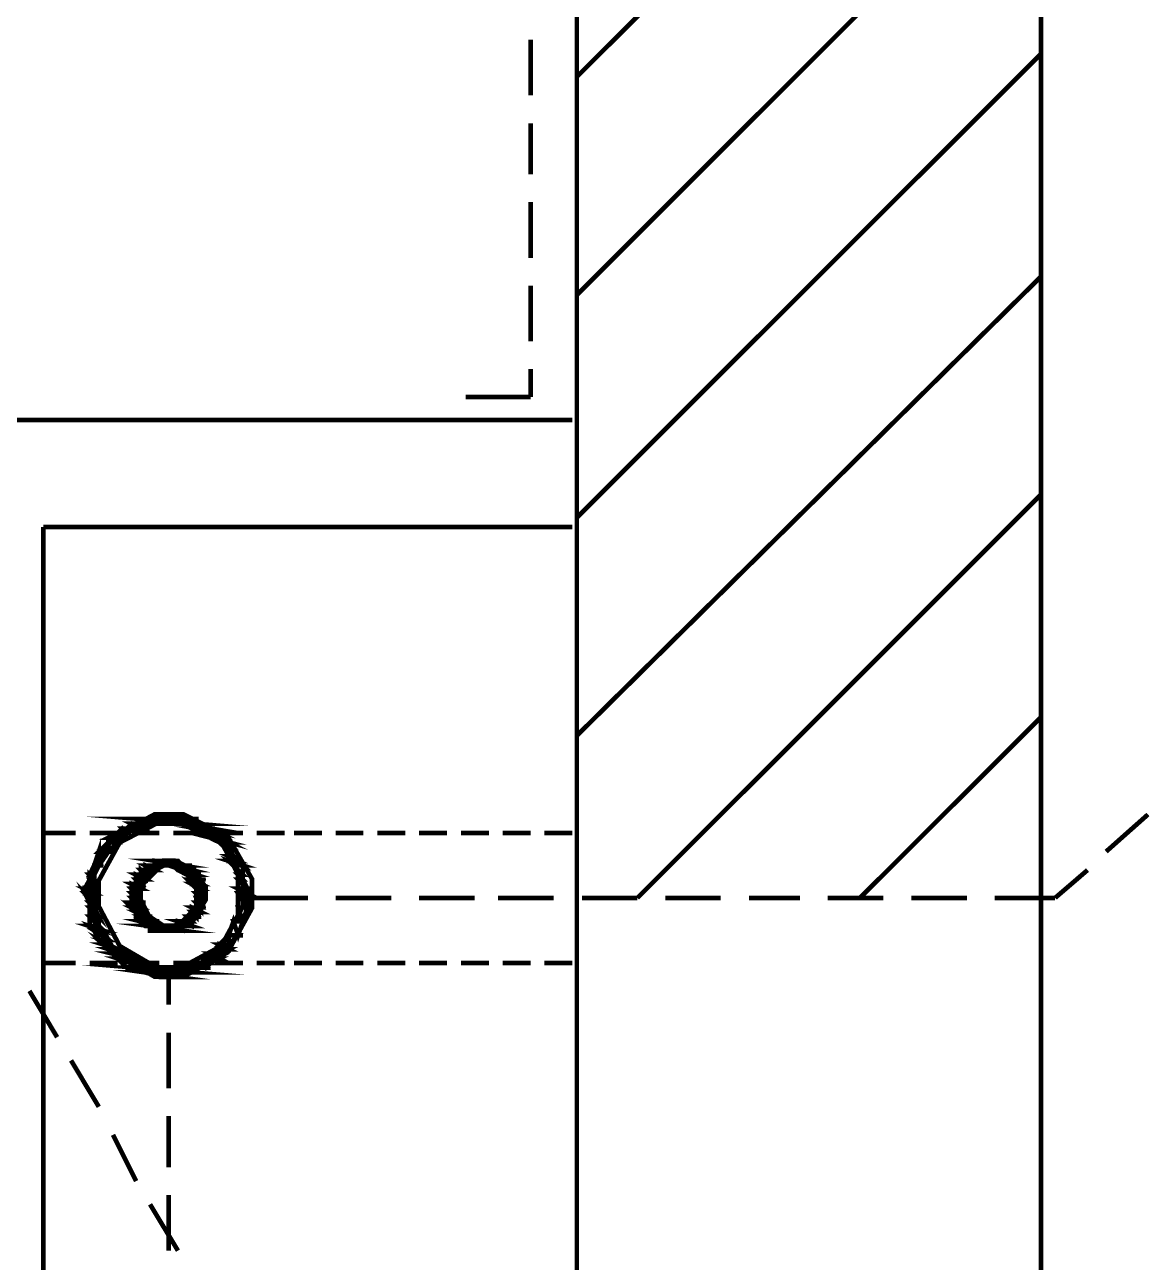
# Model space of a CAD drawing. Header units: metres. Extents: x -593 to 248, y 430 to 1024.
# Drawn here: x 40.13 to 50.42, y 683.43 to 694.74 of the extents above; entities that cross this region are included whole.
import ezdxf

# ---------------------------------------------------------------- set-up
doc = ezdxf.new("R2010")
doc.units = ezdxf.units.M
doc.header["$MEASUREMENT"] = 0
doc.layers.add('C00-00-00-BLACK', color=7, linetype='Continuous')

msp = doc.modelspace()

# ---------------------------------------------------------------- linework, layer by layer
at = {"layer": 'C00-00-00-BLACK', "const_width": 0.0423}
for points in [[(49.422, 636.446), (49.422, 704.055)], [(45.18, 640.642), (45.18, 699.816)], [(45.18, 694.263), (49.422, 698.502)], [(45.18, 692.27), (49.422, 696.509)], [(44.757, 694.093), (44.757, 694.602)], [(45.18, 690.236), (49.422, 694.474)], [(44.757, 693.374), (44.757, 693.84)], [(44.757, 692.609), (44.757, 693.119)], [(45.18, 688.244), (49.422, 692.439)], [(44.757, 691.847), (44.757, 692.354)], [(44.757, 691.338), (44.757, 691.593)], [(44.164, 691.338), (44.757, 691.338)], [(39.37, 691.128), (45.139, 691.128)], [(45.734, 686.762), (49.422, 690.447)], [(40.304, 690.151), (45.139, 690.151)], [(40.304, 672.05), (40.304, 690.151)], [(47.768, 686.762), (49.422, 688.413)], [(50.017, 687.185), (50.399, 687.524)], [(40.304, 687.355), (40.601, 687.355)], [(40.728, 687.355), (40.984, 687.355)], [(41.111, 687.355), (41.366, 687.355)], [(41.493, 687.355), (41.746, 687.355)], [(41.873, 687.355), (42.128, 687.355)], [(42.255, 687.355), (42.511, 687.355)], [(42.595, 687.355), (42.85, 687.355)], [(42.977, 687.355), (43.23, 687.355)], [(43.357, 687.355), (43.612, 687.355)], [(43.739, 687.355), (43.995, 687.355)], [(44.122, 687.355), (44.376, 687.355)], [(44.503, 687.355), (44.757, 687.355)], [(44.884, 687.355), (45.139, 687.355)], [(49.551, 686.762), (49.847, 687.016)], [(42.169, 686.762), (42.723, 686.762)], [(42.977, 686.762), (43.485, 686.762)], [(43.739, 686.762), (44.248, 686.762)], [(44.461, 686.762), (44.969, 686.762)], [(45.226, 686.762), (45.734, 686.762)], [(45.988, 686.762), (46.496, 686.762)], [(46.752, 686.762), (47.218, 686.762)], [(47.472, 686.762), (47.98, 686.762)], [(48.237, 686.762), (48.745, 686.762)], [(48.999, 686.762), (49.551, 686.762)], [(40.304, 686.167), (40.601, 686.167)], [(40.728, 686.167), (40.984, 686.167)], [(41.111, 686.167), (41.366, 686.167)], [(41.493, 686.167), (41.746, 686.167)], [(41.873, 686.167), (42.128, 686.167)], [(42.255, 686.167), (42.511, 686.167)], [(42.595, 686.167), (42.85, 686.167)], [(42.977, 686.167), (43.23, 686.167)], [(43.357, 686.167), (43.612, 686.167)], [(43.739, 686.167), (43.995, 686.167)], [(44.122, 686.167), (44.376, 686.167)], [(44.503, 686.167), (44.757, 686.167)], [(44.884, 686.167), (45.139, 686.167)], [(41.45, 685.785), (41.45, 686.039)], [(40.178, 685.912), (40.431, 685.489)], [(41.45, 685.023), (41.45, 685.531)], [(40.558, 685.277), (40.812, 684.853)], [(41.45, 684.301), (41.45, 684.769)], [(40.941, 684.597), (41.153, 684.174)], [(41.45, 683.539), (41.45, 684.047)], [(41.28, 683.962), (41.535, 683.539)]]:
    msp.add_lwpolyline(points, dxfattribs=at)
for points in [[(42.212, 686.803), (42.212, 686.934), (41.989, 687.324), (41.583, 687.526), (41.45, 687.526), (41.323, 687.526), (40.945, 687.324), (40.728, 686.934), (40.728, 686.803), (40.728, 686.67), (40.945, 686.264), (41.323, 686.041), (41.45, 686.041), (41.583, 686.041), (41.989, 686.264), (42.212, 686.67), (42.212, 686.803)], [(41.407, 687.524), (41.535, 687.482), (41.323, 687.482), (41.407, 687.524)], [(41.703, 687.482), (41.196, 687.482), (41.703, 687.439), (41.703, 687.482)], [(42.128, 686.803), (42.128, 686.921), (41.931, 687.268), (41.569, 687.441), (41.45, 687.441), (41.338, 687.441), (41.003, 687.268), (40.812, 686.921), (40.812, 686.803), (40.812, 686.684), (41.003, 686.322), (41.338, 686.127), (41.45, 686.127), (41.569, 686.127), (41.931, 686.322), (42.128, 686.684), (42.128, 686.803)], [(41.111, 687.439), (41.196, 687.396), (41.069, 687.396), (41.111, 687.439)], [(41.323, 687.439), (41.111, 687.439), (41.196, 687.396), (41.323, 687.439)], [(41.153, 687.439), (41.323, 687.439), (41.111, 687.439), (41.153, 687.439)], [(41.196, 687.482), (41.703, 687.439), (41.153, 687.439), (41.196, 687.482)], [(41.703, 687.439), (41.153, 687.439), (41.703, 687.439)], [(41.153, 687.439), (41.703, 687.439), (41.746, 687.439), (41.153, 687.439)], [(41.45, 687.439), (41.153, 687.439), (41.323, 687.439), (41.45, 687.439)], [(41.28, 687.482), (41.703, 687.482), (41.196, 687.482), (41.28, 687.482)], [(41.323, 687.482), (41.576, 687.482), (41.28, 687.482), (41.323, 687.482)], [(41.576, 687.482), (41.28, 687.482), (41.703, 687.482), (41.576, 687.482)], [(41.535, 687.482), (41.323, 687.482), (41.576, 687.482), (41.535, 687.482)], [(41.746, 687.439), (41.576, 687.439), (41.832, 687.396), (41.746, 687.439)], [(41.703, 687.439), (41.45, 687.439), (41.746, 687.439), (41.703, 687.439)], [(41.45, 687.439), (41.746, 687.439), (41.576, 687.439), (41.45, 687.439)], [(41.576, 687.439), (41.832, 687.396), (41.662, 687.396), (41.576, 687.439)], [(41.703, 687.396), (41.915, 687.355), (41.789, 687.355), (41.703, 687.396)], [(40.9, 687.269), (40.9, 687.185), (40.814, 687.185), (40.9, 687.269)], [(40.984, 687.355), (41.027, 687.312), (40.9, 687.312), (40.984, 687.355)], [(41.027, 687.312), (40.94, 687.312), (40.981, 687.269), (41.027, 687.312)], [(40.94, 687.312), (40.981, 687.269), (40.94, 687.269), (40.94, 687.312)], [(41.027, 687.396), (41.069, 687.355), (40.984, 687.355), (41.027, 687.396)], [(41.069, 687.355), (40.984, 687.355), (41.027, 687.312), (41.069, 687.355)], [(41.153, 687.396), (41.027, 687.396), (41.069, 687.355), (41.153, 687.396)], [(41.069, 687.396), (41.153, 687.396), (41.024, 687.396), (41.069, 687.396)], [(41.196, 687.396), (41.069, 687.396), (41.153, 687.396), (41.196, 687.396)], [(41.832, 687.396), (41.703, 687.396), (41.915, 687.355), (41.832, 687.396)], [(41.832, 687.396), (41.662, 687.396), (41.703, 687.396), (41.832, 687.396)], [(41.662, 687.396), (41.832, 687.396), (41.873, 687.396), (41.662, 687.396)], [(41.832, 687.312), (41.999, 687.269), (41.915, 687.269), (41.832, 687.312)], [(41.915, 687.355), (41.789, 687.355), (41.915, 687.312), (41.915, 687.355)], [(41.915, 687.312), (41.832, 687.312), (41.999, 687.269), (41.915, 687.312)], [(41.789, 687.355), (41.915, 687.312), (41.832, 687.312), (41.789, 687.355)], [(41.915, 687.269), (41.999, 687.228), (41.958, 687.228), (41.915, 687.269)], [(41.958, 687.228), (42.042, 687.142), (41.999, 687.142), (41.958, 687.228)], [(40.812, 687.185), (40.812, 687.058), (40.77, 687.058), (40.812, 687.185)], [(40.9, 687.185), (40.812, 687.185), (40.812, 687.058), (40.9, 687.185)], [(40.9, 687.185), (40.814, 687.185), (40.9, 687.185)], [(40.814, 687.185), (40.9, 687.185), (40.941, 687.185), (40.814, 687.185)], [(40.984, 687.269), (40.9, 687.269), (40.9, 687.185), (40.984, 687.269)], [(41.999, 687.269), (41.915, 687.269), (41.999, 687.228), (41.999, 687.269)], [(41.999, 687.228), (41.958, 687.228), (42.042, 687.142), (41.999, 687.228)], [(40.77, 687.058), (40.77, 686.973), (40.728, 686.973), (40.77, 687.058)], [(41.535, 687.1), (41.323, 687.1), (41.576, 687.058), (41.535, 687.1)], [(41.789, 686.803), (41.789, 686.857), (41.683, 687.017), (41.508, 687.102), (41.45, 687.102), (41.396, 687.102), (41.237, 687.017), (41.153, 686.857), (41.153, 686.803), (41.153, 686.746), (41.237, 686.572), (41.396, 686.466), (41.45, 686.466), (41.508, 686.466), (41.683, 686.572), (41.789, 686.746), (41.789, 686.803)], [(41.239, 687.058), (41.323, 687.016), (41.239, 687.016), (41.239, 687.058)], [(41.323, 687.1), (41.576, 687.058), (41.323, 687.058), (41.323, 687.1)], [(41.366, 687.1), (41.535, 687.1), (41.323, 687.1), (41.366, 687.1)], [(41.407, 687.1), (41.493, 687.1), (41.366, 687.1), (41.407, 687.1)], [(41.493, 687.1), (41.366, 687.1), (41.535, 687.1), (41.493, 687.1)], [(41.407, 687.1), (41.493, 687.1), (41.535, 687.1), (41.407, 687.1)], [(41.493, 687.1), (41.407, 687.1), (41.493, 687.1)], [(41.493, 687.058), (41.662, 687.016), (41.535, 687.016), (41.493, 687.058)], [(42.085, 687.1), (41.999, 687.1), (42.128, 687.058), (42.085, 687.1)], [(42.042, 687.142), (41.999, 687.142), (42.085, 687.1), (42.042, 687.142)], [(41.999, 687.1), (42.128, 687.058), (42.042, 687.058), (41.999, 687.1)], [(42.042, 687.058), (42.128, 686.973), (42.085, 686.973), (42.042, 687.058)], [(41.999, 687.142), (42.085, 687.1), (41.999, 687.1), (41.999, 687.142)], [(40.77, 686.973), (40.728, 686.973), (40.77, 686.93), (40.77, 686.973)], [(40.728, 686.973), (40.77, 686.93), (40.728, 686.93), (40.728, 686.973)], [(40.812, 687.058), (40.77, 687.058), (40.812, 687.058)], [(40.77, 687.058), (40.812, 687.058), (40.854, 687.058), (40.77, 687.058)], [(40.812, 687.058), (40.77, 687.058), (40.77, 686.973), (40.812, 687.058)], [(41.239, 686.973), (41.153, 686.973), (41.239, 686.93), (41.239, 686.973)], [(41.153, 686.973), (41.239, 686.93), (41.153, 686.93), (41.153, 686.973)], [(41.196, 686.973), (41.239, 686.973), (41.153, 686.973), (41.196, 686.973)], [(41.153, 686.93), (41.196, 686.889), (41.153, 686.889), (41.153, 686.93)], [(41.28, 687.016), (41.196, 687.016), (41.239, 686.973), (41.28, 687.016)], [(41.407, 687.058), (41.239, 687.058), (41.323, 687.016), (41.407, 687.058)], [(41.746, 686.803), (41.746, 686.868), (41.523, 687.058), (41.45, 687.058), (41.385, 687.058), (41.193, 686.868), (41.193, 686.803), (41.193, 686.751), (41.272, 686.593), (41.404, 686.507), (41.45, 686.507), (41.502, 686.507), (41.66, 686.593), (41.746, 686.751), (41.746, 686.803)], [(41.196, 687.016), (41.239, 686.973), (41.196, 686.973), (41.196, 687.016)], [(41.239, 687.016), (41.323, 687.016), (41.196, 687.016), (41.239, 687.016)], [(41.28, 687.016), (41.323, 687.016), (41.196, 687.016), (41.28, 687.016)], [(41.28, 687.016), (41.196, 687.016), (41.323, 687.016), (41.28, 687.016)], [(41.239, 686.973), (41.196, 686.973), (41.239, 686.973)], [(41.619, 687.058), (41.28, 687.058), (41.239, 687.058), (41.619, 687.058)], [(41.619, 687.058), (41.662, 687.058), (41.239, 687.058), (41.619, 687.058)], [(41.619, 687.058), (41.239, 687.058), (41.619, 687.058)], [(41.407, 687.058), (41.45, 687.058), (41.239, 687.058), (41.407, 687.058)], [(41.407, 687.058), (41.239, 687.058), (41.45, 687.058), (41.407, 687.058)], [(41.323, 687.016), (41.239, 687.016), (41.323, 687.016)], [(41.323, 687.058), (41.619, 687.058), (41.28, 687.058), (41.323, 687.058)], [(41.28, 687.058), (41.619, 687.058), (41.662, 687.058), (41.28, 687.058)], [(41.576, 687.058), (41.323, 687.058), (41.619, 687.058), (41.576, 687.058)], [(41.619, 687.058), (41.493, 687.058), (41.662, 687.016), (41.619, 687.058)], [(41.619, 687.058), (41.45, 687.058), (41.619, 687.058)], [(41.45, 687.058), (41.619, 687.058), (41.493, 687.058), (41.45, 687.058)], [(41.662, 687.016), (41.576, 687.016), (41.703, 686.973), (41.662, 687.016)], [(41.576, 687.016), (41.703, 686.973), (41.619, 686.973), (41.576, 687.016)], [(41.619, 686.973), (41.703, 686.93), (41.662, 686.93), (41.619, 686.973)], [(41.662, 687.016), (41.535, 687.016), (41.662, 687.016)], [(41.535, 687.016), (41.662, 687.016), (41.703, 687.016), (41.535, 687.016)], [(41.662, 687.016), (41.535, 687.016), (41.662, 687.016)], [(41.535, 687.016), (41.662, 687.016), (41.576, 687.016), (41.535, 687.016)], [(41.703, 686.973), (41.619, 686.973), (41.703, 686.93), (41.703, 686.973)], [(41.619, 686.973), (41.703, 686.973), (41.746, 686.973), (41.619, 686.973)], [(41.703, 686.973), (41.746, 686.973), (41.619, 686.973), (41.703, 686.973)], [(42.128, 687.058), (42.042, 687.058), (42.128, 686.973), (42.128, 687.058)], [(42.128, 686.973), (42.085, 686.973), (42.128, 686.93), (42.128, 686.973)], [(42.085, 686.973), (42.128, 686.93), (42.085, 686.93), (42.085, 686.973)], [(42.085, 686.93), (42.169, 686.846), (42.085, 686.846), (42.085, 686.93)], [(40.77, 686.846), (40.685, 686.846), (40.77, 686.803), (40.77, 686.846)], [(40.685, 686.803), (40.77, 686.719), (40.728, 686.719), (40.685, 686.803)], [(40.728, 686.93), (40.77, 686.846), (40.685, 686.846), (40.728, 686.93)], [(40.685, 686.846), (40.77, 686.803), (40.685, 686.803), (40.685, 686.846)], [(40.77, 686.93), (40.728, 686.93), (40.77, 686.846), (40.77, 686.93)], [(41.196, 686.889), (41.111, 686.889), (41.196, 686.846), (41.196, 686.889)], [(41.196, 686.846), (41.111, 686.846), (41.153, 686.803), (41.196, 686.846)], [(41.111, 686.889), (41.196, 686.846), (41.111, 686.846), (41.111, 686.889)], [(41.196, 686.889), (41.153, 686.889), (41.111, 686.889), (41.196, 686.889)], [(41.111, 686.846), (41.153, 686.803), (41.111, 686.803), (41.111, 686.846)], [(41.196, 686.846), (41.111, 686.846), (41.196, 686.846)], [(41.111, 686.846), (41.196, 686.846), (41.239, 686.846), (41.111, 686.846)], [(41.239, 686.93), (41.153, 686.93), (41.196, 686.889), (41.239, 686.93)], [(41.153, 686.889), (41.196, 686.889), (41.239, 686.889), (41.153, 686.889)], [(41.662, 686.889), (41.746, 686.846), (41.703, 686.846), (41.662, 686.889)], [(41.746, 686.93), (41.662, 686.93), (41.746, 686.889), (41.746, 686.93)], [(41.746, 686.889), (41.662, 686.889), (41.746, 686.846), (41.746, 686.889)], [(41.662, 686.93), (41.746, 686.889), (41.662, 686.889), (41.662, 686.93)], [(41.746, 686.93), (41.789, 686.93), (41.662, 686.93), (41.746, 686.93)], [(41.746, 686.93), (41.662, 686.93), (41.703, 686.93), (41.746, 686.93)], [(41.746, 686.846), (41.703, 686.846), (41.746, 686.803), (41.746, 686.846)], [(41.703, 686.846), (41.746, 686.803), (41.703, 686.803), (41.703, 686.846)], [(41.703, 686.846), (41.746, 686.846), (41.789, 686.846), (41.703, 686.846)], [(41.746, 686.846), (41.789, 686.846), (41.703, 686.846), (41.746, 686.846)], [(42.169, 686.846), (42.085, 686.846), (42.169, 686.803), (42.169, 686.846)], [(42.128, 686.93), (42.085, 686.93), (42.169, 686.846), (42.128, 686.93)], [(42.085, 686.846), (42.169, 686.803), (42.085, 686.803), (42.085, 686.846)], [(42.085, 686.803), (42.169, 686.674), (42.085, 686.674), (42.085, 686.803)], [(40.77, 686.803), (40.685, 686.803), (40.77, 686.719), (40.77, 686.803)], [(40.728, 686.717), (40.77, 686.674), (40.728, 686.674), (40.728, 686.717)], [(41.153, 686.803), (41.111, 686.803), (41.153, 686.762), (41.153, 686.803)], [(41.153, 686.762), (41.111, 686.762), (41.196, 686.676), (41.153, 686.762)], [(41.111, 686.803), (41.153, 686.762), (41.111, 686.762), (41.111, 686.803)], [(41.111, 686.803), (41.153, 686.803), (41.196, 686.803), (41.111, 686.803)], [(41.153, 686.803), (41.196, 686.803), (41.111, 686.803), (41.153, 686.803)], [(41.111, 686.762), (41.196, 686.676), (41.111, 686.676), (41.111, 686.762)], [(41.111, 686.717), (41.196, 686.674), (41.111, 686.674), (41.111, 686.717)], [(41.746, 686.803), (41.703, 686.803), (41.746, 686.762), (41.746, 686.803)], [(41.746, 686.762), (41.703, 686.762), (41.746, 686.676), (41.746, 686.762)], [(41.703, 686.803), (41.746, 686.762), (41.703, 686.762), (41.703, 686.803)], [(41.703, 686.762), (41.746, 686.676), (41.703, 686.676), (41.703, 686.762)], [(41.703, 686.803), (41.746, 686.803), (41.789, 686.803), (41.703, 686.803)], [(41.746, 686.803), (41.789, 686.803), (41.703, 686.803), (41.746, 686.803)], [(41.703, 686.717), (41.746, 686.674), (41.703, 686.674), (41.703, 686.717)], [(42.169, 686.803), (42.085, 686.803), (42.169, 686.674), (42.169, 686.803)], [(42.085, 686.674), (42.128, 686.547), (42.085, 686.547), (42.085, 686.674)], [(40.77, 686.674), (40.728, 686.674), (40.812, 686.59), (40.77, 686.674)], [(40.77, 686.717), (40.728, 686.717), (40.77, 686.674), (40.77, 686.717)], [(40.728, 686.674), (40.812, 686.59), (40.728, 686.59), (40.728, 686.674)], [(40.728, 686.59), (40.812, 686.504), (40.728, 686.504), (40.728, 686.59)], [(41.111, 686.674), (41.196, 686.632), (41.153, 686.632), (41.111, 686.674)], [(41.196, 686.674), (41.111, 686.674), (41.196, 686.632), (41.196, 686.674)], [(41.196, 686.717), (41.111, 686.717), (41.196, 686.674), (41.196, 686.717)], [(41.196, 686.632), (41.153, 686.632), (41.24, 686.59), (41.196, 686.632)], [(41.111, 686.717), (41.196, 686.717), (41.239, 686.717), (41.111, 686.717)], [(41.196, 686.717), (41.239, 686.717), (41.111, 686.717), (41.196, 686.717)], [(41.153, 686.632), (41.24, 686.59), (41.153, 686.59), (41.153, 686.632)], [(41.662, 686.632), (41.703, 686.59), (41.619, 686.59), (41.662, 686.632)], [(41.746, 686.674), (41.662, 686.674), (41.746, 686.632), (41.746, 686.674)], [(41.703, 686.632), (41.662, 686.632), (41.703, 686.59), (41.703, 686.632)], [(41.662, 686.674), (41.746, 686.632), (41.662, 686.632), (41.662, 686.674)], [(41.746, 686.674), (41.703, 686.674), (41.662, 686.674), (41.746, 686.674)], [(41.703, 686.632), (41.746, 686.632), (41.662, 686.632), (41.703, 686.632)], [(41.703, 686.632), (41.662, 686.632), (41.746, 686.632), (41.703, 686.632)], [(41.746, 686.717), (41.703, 686.717), (41.746, 686.674), (41.746, 686.717)], [(41.703, 686.674), (41.746, 686.674), (41.789, 686.674), (41.703, 686.674)], [(42.169, 686.674), (42.085, 686.674), (42.128, 686.547), (42.169, 686.674)], [(42.085, 686.674), (42.169, 686.674), (42.212, 686.674), (42.085, 686.674)], [(42.169, 686.674), (42.212, 686.674), (42.085, 686.674), (42.169, 686.674)], [(40.728, 686.504), (40.854, 686.463), (40.77, 686.463), (40.728, 686.504)], [(40.812, 686.59), (40.728, 686.59), (40.812, 686.504), (40.812, 686.59)], [(41.323, 686.547), (41.196, 686.547), (41.366, 686.504), (41.323, 686.547)], [(41.28, 686.59), (41.196, 686.59), (41.28, 686.547), (41.28, 686.59)], [(41.196, 686.547), (41.366, 686.504), (41.239, 686.504), (41.196, 686.547)], [(41.24, 686.59), (41.153, 686.59), (41.24, 686.59)], [(41.153, 686.59), (41.24, 686.59), (41.283, 686.59), (41.153, 686.59)], [(41.239, 686.59), (41.153, 686.59), (41.28, 686.59), (41.239, 686.59)], [(41.153, 686.59), (41.28, 686.59), (41.196, 686.59), (41.153, 686.59)], [(41.196, 686.59), (41.28, 686.547), (41.196, 686.547), (41.196, 686.59)], [(41.323, 686.547), (41.366, 686.547), (41.196, 686.547), (41.323, 686.547)], [(41.323, 686.547), (41.196, 686.547), (41.28, 686.547), (41.323, 686.547)], [(41.28, 686.504), (41.576, 686.463), (41.28, 686.463), (41.28, 686.504)], [(41.662, 686.547), (41.535, 686.547), (41.662, 686.504), (41.662, 686.547)], [(41.535, 686.547), (41.662, 686.504), (41.535, 686.504), (41.535, 686.547)], [(41.576, 686.547), (41.662, 686.547), (41.535, 686.547), (41.576, 686.547)], [(41.619, 686.59), (41.662, 686.547), (41.576, 686.547), (41.619, 686.59)], [(41.662, 686.547), (41.576, 686.547), (41.662, 686.547)], [(41.703, 686.59), (41.619, 686.59), (41.662, 686.547), (41.703, 686.59)], [(41.619, 686.59), (41.703, 686.59), (41.746, 686.59), (41.619, 686.59)], [(41.703, 686.59), (41.746, 686.59), (41.619, 686.59), (41.703, 686.59)], [(42.042, 686.547), (42.085, 686.42), (41.999, 686.42), (42.042, 686.547)], [(42.128, 686.547), (42.042, 686.547), (42.085, 686.42), (42.128, 686.547)], [(42.085, 686.547), (42.128, 686.547), (42.042, 686.547), (42.085, 686.547)], [(42.128, 686.547), (42.085, 686.547), (42.128, 686.547)], [(40.812, 686.504), (40.728, 686.504), (40.854, 686.463), (40.812, 686.504)], [(40.854, 686.463), (40.77, 686.463), (40.9, 686.378), (40.854, 686.463)], [(40.814, 686.378), (40.9, 686.335), (40.857, 686.335), (40.814, 686.378)], [(40.77, 686.463), (40.9, 686.378), (40.812, 686.378), (40.77, 686.463)], [(41.576, 686.504), (41.28, 686.504), (41.576, 686.463), (41.576, 686.504)], [(41.45, 686.504), (41.493, 686.504), (41.236, 686.504), (41.45, 686.504)], [(41.45, 686.504), (41.236, 686.504), (41.407, 686.504), (41.45, 686.504)], [(41.407, 686.504), (41.45, 686.504), (41.239, 686.504), (41.407, 686.504)], [(41.407, 686.504), (41.239, 686.504), (41.366, 686.504), (41.407, 686.504)], [(41.239, 686.504), (41.368, 686.504), (41.41, 686.504), (41.239, 686.504)], [(41.368, 686.504), (41.41, 686.504), (41.239, 686.504), (41.368, 686.504)], [(41.619, 686.504), (41.239, 686.504), (41.576, 686.504), (41.619, 686.504)], [(41.239, 686.504), (41.576, 686.504), (41.28, 686.504), (41.239, 686.504)], [(41.576, 686.463), (41.28, 686.463), (41.535, 686.463), (41.576, 686.463)], [(41.28, 686.463), (41.535, 686.463), (41.323, 686.463), (41.28, 686.463)], [(41.535, 686.463), (41.323, 686.463), (41.493, 686.463), (41.535, 686.463)], [(41.323, 686.463), (41.493, 686.463), (41.366, 686.463), (41.323, 686.463)], [(41.366, 686.463), (41.493, 686.463), (41.535, 686.463), (41.366, 686.463)], [(41.493, 686.463), (41.407, 686.463), (41.366, 686.463), (41.493, 686.463)], [(41.493, 686.463), (41.535, 686.463), (41.407, 686.463), (41.493, 686.463)], [(41.493, 686.504), (41.619, 686.504), (41.45, 686.504), (41.493, 686.504)], [(41.45, 686.504), (41.579, 686.504), (41.622, 686.504), (41.45, 686.504)], [(41.579, 686.504), (41.622, 686.504), (41.45, 686.504), (41.579, 686.504)], [(41.535, 686.504), (41.619, 686.504), (41.49, 686.504), (41.535, 686.504)], [(41.619, 686.504), (41.493, 686.504), (41.619, 686.504)], [(41.662, 686.504), (41.535, 686.504), (41.619, 686.504), (41.662, 686.504)], [(41.999, 686.42), (41.999, 686.335), (41.915, 686.335), (41.999, 686.42)], [(42.085, 686.42), (41.999, 686.42), (42.085, 686.42)], [(41.999, 686.42), (42.085, 686.42), (42.128, 686.42), (41.999, 686.42)], [(42.085, 686.42), (41.999, 686.42), (41.999, 686.335), (42.085, 686.42)], [(40.9, 686.335), (40.854, 686.335), (40.984, 686.293), (40.9, 686.335)], [(40.9, 686.378), (40.814, 686.378), (40.9, 686.335), (40.9, 686.378)], [(40.854, 686.335), (40.984, 686.293), (40.9, 686.293), (40.854, 686.335)], [(40.984, 686.293), (40.9, 686.293), (41.027, 686.251), (40.984, 686.293)], [(40.9, 686.293), (41.027, 686.251), (40.941, 686.251), (40.9, 686.293)], [(41.915, 686.293), (41.915, 686.251), (41.832, 686.251), (41.915, 686.293)], [(41.999, 686.335), (41.915, 686.335), (41.999, 686.293), (41.999, 686.335)], [(41.915, 686.335), (41.999, 686.293), (41.915, 686.293), (41.915, 686.335)], [(41.999, 686.293), (41.915, 686.293), (41.915, 686.251), (41.999, 686.293)], [(41.027, 686.251), (40.941, 686.251), (41.111, 686.208), (41.027, 686.251)], [(41.111, 686.208), (40.984, 686.208), (41.239, 686.124), (41.111, 686.208)], [(40.941, 686.251), (41.111, 686.208), (40.984, 686.208), (40.941, 686.251)], [(40.984, 686.208), (41.239, 686.124), (41.069, 686.124), (40.984, 686.208)], [(41.111, 686.208), (40.984, 686.208), (41.111, 686.208)], [(40.984, 686.208), (41.111, 686.208), (41.153, 686.208), (40.984, 686.208)], [(41.746, 686.167), (41.789, 686.124), (41.619, 686.124), (41.746, 686.167)], [(41.789, 686.208), (41.832, 686.167), (41.746, 686.167), (41.789, 686.208)], [(41.832, 686.167), (41.746, 686.167), (41.789, 686.124), (41.832, 686.167)], [(41.915, 686.208), (41.789, 686.208), (41.832, 686.167), (41.915, 686.208)], [(41.832, 686.251), (41.915, 686.208), (41.789, 686.208), (41.832, 686.251)], [(41.915, 686.251), (41.832, 686.251), (41.915, 686.208), (41.915, 686.251)], [(41.703, 686.124), (41.153, 686.124), (41.662, 686.081), (41.703, 686.124)], [(41.239, 686.081), (41.619, 686.081), (41.535, 686.039), (41.239, 686.081)], [(41.535, 686.039), (41.366, 686.039), (41.239, 686.081), (41.535, 686.039)], [(41.153, 686.124), (41.662, 686.081), (41.239, 686.081), (41.153, 686.124)], [(41.239, 686.124), (41.069, 686.124), (41.323, 686.124), (41.239, 686.124)], [(41.069, 686.124), (41.323, 686.124), (41.111, 686.124), (41.069, 686.124)], [(41.323, 686.124), (41.111, 686.124), (41.366, 686.124), (41.323, 686.124)], [(41.111, 686.124), (41.366, 686.124), (41.153, 686.124), (41.111, 686.124)], [(41.493, 686.124), (41.535, 686.124), (41.151, 686.124), (41.493, 686.124)], [(41.493, 686.124), (41.151, 686.124), (41.366, 686.124), (41.493, 686.124)], [(41.619, 686.081), (41.662, 686.081), (41.239, 686.081), (41.619, 686.081)], [(41.619, 686.081), (41.239, 686.081), (41.662, 686.081), (41.619, 686.081)], [(41.619, 686.124), (41.746, 686.124), (41.493, 686.124), (41.619, 686.124)], [(41.703, 686.124), (41.746, 686.124), (41.493, 686.124), (41.703, 686.124)], [(41.703, 686.124), (41.493, 686.124), (41.746, 686.124), (41.703, 686.124)], [(41.789, 686.124), (41.619, 686.124), (41.789, 686.124)], [(41.619, 686.124), (41.789, 686.124), (41.832, 686.124), (41.619, 686.124)], [(41.789, 686.124), (41.619, 686.124), (41.746, 686.124), (41.789, 686.124)], [(41.535, 686.039), (41.576, 686.039), (41.366, 686.039), (41.535, 686.039)]]:
    msp.add_lwpolyline(points, close=True, dxfattribs=at)
at = {"layer": 'C00-00-00-BLACK'}
for points in [[(41.111, 687.439), (41.196, 687.396), (41.069, 687.396), (41.111, 687.439)], [(41.153, 687.439), (41.323, 687.439), (41.111, 687.439), (41.153, 687.439)], [(41.323, 687.439), (41.111, 687.439), (41.196, 687.396), (41.323, 687.439)], [(41.196, 687.482), (41.703, 687.439), (41.153, 687.439), (41.196, 687.482)], [(41.703, 687.439), (41.153, 687.439), (41.703, 687.439)], [(41.153, 687.439), (41.703, 687.439), (41.746, 687.439), (41.153, 687.439)], [(41.45, 687.439), (41.153, 687.439), (41.323, 687.439), (41.45, 687.439)], [(41.28, 687.482), (41.703, 687.482), (41.196, 687.482), (41.28, 687.482)], [(41.703, 687.482), (41.196, 687.482), (41.703, 687.439), (41.703, 687.482)], [(41.323, 687.482), (41.576, 687.482), (41.28, 687.482), (41.323, 687.482)], [(41.576, 687.482), (41.28, 687.482), (41.703, 687.482), (41.576, 687.482)], [(41.407, 687.524), (41.535, 687.482), (41.323, 687.482), (41.407, 687.524)], [(41.535, 687.482), (41.323, 687.482), (41.576, 687.482), (41.535, 687.482)], [(41.703, 687.439), (41.45, 687.439), (41.746, 687.439), (41.703, 687.439)], [(41.45, 687.439), (41.746, 687.439), (41.576, 687.439), (41.45, 687.439)], [(41.746, 687.439), (41.576, 687.439), (41.832, 687.396), (41.746, 687.439)], [(41.576, 687.439), (41.832, 687.396), (41.662, 687.396), (41.576, 687.439)], [(40.984, 687.355), (41.027, 687.312), (40.9, 687.312), (40.984, 687.355)], [(41.027, 687.396), (41.069, 687.355), (40.984, 687.355), (41.027, 687.396)], [(41.069, 687.355), (40.984, 687.355), (41.027, 687.312), (41.069, 687.355)], [(41.069, 687.396), (41.153, 687.396), (41.024, 687.396), (41.069, 687.396)], [(41.153, 687.396), (41.027, 687.396), (41.069, 687.355), (41.153, 687.396)], [(41.196, 687.396), (41.069, 687.396), (41.153, 687.396), (41.196, 687.396)], [(41.832, 687.396), (41.662, 687.396), (41.703, 687.396), (41.832, 687.396)], [(41.662, 687.396), (41.832, 687.396), (41.873, 687.396), (41.662, 687.396)], [(41.832, 687.396), (41.703, 687.396), (41.915, 687.355), (41.832, 687.396)], [(41.703, 687.396), (41.915, 687.355), (41.789, 687.355), (41.703, 687.396)], [(41.915, 687.355), (41.789, 687.355), (41.915, 687.312), (41.915, 687.355)], [(41.789, 687.355), (41.915, 687.312), (41.832, 687.312), (41.789, 687.355)], [(40.9, 687.269), (40.9, 687.185), (40.814, 687.185), (40.9, 687.269)], [(40.984, 687.269), (40.9, 687.269), (40.9, 687.185), (40.984, 687.269)], [(41.027, 687.312), (40.94, 687.312), (40.981, 687.269), (41.027, 687.312)], [(40.94, 687.312), (40.981, 687.269), (40.94, 687.269), (40.94, 687.312)], [(41.915, 687.312), (41.832, 687.312), (41.999, 687.269), (41.915, 687.312)], [(41.832, 687.312), (41.999, 687.269), (41.915, 687.269), (41.832, 687.312)], [(41.999, 687.269), (41.915, 687.269), (41.999, 687.228), (41.999, 687.269)], [(41.915, 687.269), (41.999, 687.228), (41.958, 687.228), (41.915, 687.269)], [(41.999, 687.228), (41.958, 687.228), (42.042, 687.142), (41.999, 687.228)], [(41.958, 687.228), (42.042, 687.142), (41.999, 687.142), (41.958, 687.228)], [(40.812, 687.185), (40.812, 687.058), (40.77, 687.058), (40.812, 687.185)], [(40.9, 687.185), (40.812, 687.185), (40.812, 687.058), (40.9, 687.185)], [(40.9, 687.185), (40.814, 687.185), (40.9, 687.185)], [(40.814, 687.185), (40.9, 687.185), (40.941, 687.185), (40.814, 687.185)], [(41.366, 687.1), (41.535, 687.1), (41.323, 687.1), (41.366, 687.1)], [(41.535, 687.1), (41.323, 687.1), (41.576, 687.058), (41.535, 687.1)], [(41.323, 687.1), (41.576, 687.058), (41.323, 687.058), (41.323, 687.1)], [(41.407, 687.1), (41.493, 687.1), (41.366, 687.1), (41.407, 687.1)], [(41.493, 687.1), (41.366, 687.1), (41.535, 687.1), (41.493, 687.1)], [(41.407, 687.1), (41.493, 687.1), (41.535, 687.1), (41.407, 687.1)], [(41.493, 687.1), (41.407, 687.1), (41.493, 687.1)], [(42.042, 687.142), (41.999, 687.142), (42.085, 687.1), (42.042, 687.142)], [(41.999, 687.142), (42.085, 687.1), (41.999, 687.1), (41.999, 687.142)], [(42.085, 687.1), (41.999, 687.1), (42.128, 687.058), (42.085, 687.1)], [(41.999, 687.1), (42.128, 687.058), (42.042, 687.058), (41.999, 687.1)], [(40.77, 687.058), (40.77, 686.973), (40.728, 686.973), (40.77, 687.058)], [(40.812, 687.058), (40.77, 687.058), (40.812, 687.058)], [(40.77, 687.058), (40.812, 687.058), (40.854, 687.058), (40.77, 687.058)], [(40.812, 687.058), (40.77, 687.058), (40.77, 686.973), (40.812, 687.058)], [(41.239, 687.016), (41.323, 687.016), (41.196, 687.016), (41.239, 687.016)], [(41.28, 687.016), (41.323, 687.016), (41.196, 687.016), (41.28, 687.016)], [(41.28, 687.016), (41.196, 687.016), (41.323, 687.016), (41.28, 687.016)], [(41.28, 687.016), (41.196, 687.016), (41.239, 686.973), (41.28, 687.016)], [(41.196, 687.016), (41.239, 686.973), (41.196, 686.973), (41.196, 687.016)], [(41.619, 687.058), (41.28, 687.058), (41.239, 687.058), (41.619, 687.058)], [(41.619, 687.058), (41.662, 687.058), (41.239, 687.058), (41.619, 687.058)], [(41.619, 687.058), (41.239, 687.058), (41.619, 687.058)], [(41.407, 687.058), (41.45, 687.058), (41.239, 687.058), (41.407, 687.058)], [(41.407, 687.058), (41.239, 687.058), (41.45, 687.058), (41.407, 687.058)], [(41.407, 687.058), (41.239, 687.058), (41.323, 687.016), (41.407, 687.058)], [(41.239, 687.058), (41.323, 687.016), (41.239, 687.016), (41.239, 687.058)], [(41.323, 687.016), (41.239, 687.016), (41.323, 687.016)], [(41.323, 687.058), (41.619, 687.058), (41.28, 687.058), (41.323, 687.058)], [(41.28, 687.058), (41.619, 687.058), (41.662, 687.058), (41.28, 687.058)], [(41.576, 687.058), (41.323, 687.058), (41.619, 687.058), (41.576, 687.058)], [(41.619, 687.058), (41.45, 687.058), (41.619, 687.058)], [(41.45, 687.058), (41.619, 687.058), (41.493, 687.058), (41.45, 687.058)], [(41.619, 687.058), (41.493, 687.058), (41.662, 687.016), (41.619, 687.058)], [(41.493, 687.058), (41.662, 687.016), (41.535, 687.016), (41.493, 687.058)], [(41.662, 687.016), (41.535, 687.016), (41.662, 687.016)], [(41.535, 687.016), (41.662, 687.016), (41.703, 687.016), (41.535, 687.016)], [(41.662, 687.016), (41.535, 687.016), (41.662, 687.016)], [(41.535, 687.016), (41.662, 687.016), (41.576, 687.016), (41.535, 687.016)], [(41.662, 687.016), (41.576, 687.016), (41.703, 686.973), (41.662, 687.016)], [(41.576, 687.016), (41.703, 686.973), (41.619, 686.973), (41.576, 687.016)], [(42.128, 687.058), (42.042, 687.058), (42.128, 686.973), (42.128, 687.058)], [(42.042, 687.058), (42.128, 686.973), (42.085, 686.973), (42.042, 687.058)], [(40.728, 686.93), (40.77, 686.846), (40.685, 686.846), (40.728, 686.93)], [(40.77, 686.973), (40.728, 686.973), (40.77, 686.93), (40.77, 686.973)], [(40.728, 686.973), (40.77, 686.93), (40.728, 686.93), (40.728, 686.973)], [(40.77, 686.93), (40.728, 686.93), (40.77, 686.846), (40.77, 686.93)], [(41.196, 686.889), (41.153, 686.889), (41.111, 686.889), (41.196, 686.889)], [(41.196, 686.889), (41.111, 686.889), (41.196, 686.846), (41.196, 686.889)], [(41.111, 686.889), (41.196, 686.846), (41.111, 686.846), (41.111, 686.889)], [(41.196, 686.973), (41.239, 686.973), (41.153, 686.973), (41.196, 686.973)], [(41.239, 686.973), (41.153, 686.973), (41.239, 686.93), (41.239, 686.973)], [(41.153, 686.973), (41.239, 686.93), (41.153, 686.93), (41.153, 686.973)], [(41.239, 686.93), (41.153, 686.93), (41.196, 686.889), (41.239, 686.93)], [(41.153, 686.93), (41.196, 686.889), (41.153, 686.889), (41.153, 686.93)], [(41.153, 686.889), (41.196, 686.889), (41.239, 686.889), (41.153, 686.889)], [(41.239, 686.973), (41.196, 686.973), (41.239, 686.973)], [(41.619, 686.973), (41.703, 686.973), (41.746, 686.973), (41.619, 686.973)], [(41.703, 686.973), (41.746, 686.973), (41.619, 686.973), (41.703, 686.973)], [(41.703, 686.973), (41.619, 686.973), (41.703, 686.93), (41.703, 686.973)], [(41.619, 686.973), (41.703, 686.93), (41.662, 686.93), (41.619, 686.973)], [(41.746, 686.93), (41.789, 686.93), (41.662, 686.93), (41.746, 686.93)], [(41.746, 686.93), (41.662, 686.93), (41.703, 686.93), (41.746, 686.93)], [(41.746, 686.93), (41.662, 686.93), (41.746, 686.889), (41.746, 686.93)], [(41.662, 686.93), (41.746, 686.889), (41.662, 686.889), (41.662, 686.93)], [(41.746, 686.889), (41.662, 686.889), (41.746, 686.846), (41.746, 686.889)], [(41.662, 686.889), (41.746, 686.846), (41.703, 686.846), (41.662, 686.889)], [(42.128, 686.973), (42.085, 686.973), (42.128, 686.93), (42.128, 686.973)], [(42.085, 686.973), (42.128, 686.93), (42.085, 686.93), (42.085, 686.973)], [(42.128, 686.93), (42.085, 686.93), (42.169, 686.846), (42.128, 686.93)], [(42.085, 686.93), (42.169, 686.846), (42.085, 686.846), (42.085, 686.93)], [(40.77, 686.846), (40.685, 686.846), (40.77, 686.803), (40.77, 686.846)], [(40.685, 686.846), (40.77, 686.803), (40.685, 686.803), (40.685, 686.846)], [(40.77, 686.803), (40.685, 686.803), (40.77, 686.719), (40.77, 686.803)], [(40.685, 686.803), (40.77, 686.719), (40.728, 686.719), (40.685, 686.803)], [(41.196, 686.846), (41.111, 686.846), (41.196, 686.846)], [(41.111, 686.846), (41.196, 686.846), (41.239, 686.846), (41.111, 686.846)], [(41.196, 686.846), (41.111, 686.846), (41.153, 686.803), (41.196, 686.846)], [(41.111, 686.846), (41.153, 686.803), (41.111, 686.803), (41.111, 686.846)], [(41.111, 686.803), (41.153, 686.803), (41.196, 686.803), (41.111, 686.803)], [(41.153, 686.803), (41.196, 686.803), (41.111, 686.803), (41.153, 686.803)], [(41.153, 686.803), (41.111, 686.803), (41.153, 686.762), (41.153, 686.803)], [(41.111, 686.803), (41.153, 686.762), (41.111, 686.762), (41.111, 686.803)], [(41.153, 686.762), (41.111, 686.762), (41.196, 686.676), (41.153, 686.762)], [(41.111, 686.762), (41.196, 686.676), (41.111, 686.676), (41.111, 686.762)], [(41.703, 686.846), (41.746, 686.846), (41.789, 686.846), (41.703, 686.846)], [(41.746, 686.846), (41.789, 686.846), (41.703, 686.846), (41.746, 686.846)], [(41.746, 686.846), (41.703, 686.846), (41.746, 686.803), (41.746, 686.846)], [(41.703, 686.846), (41.746, 686.803), (41.703, 686.803), (41.703, 686.846)], [(41.703, 686.803), (41.746, 686.803), (41.789, 686.803), (41.703, 686.803)], [(41.746, 686.803), (41.789, 686.803), (41.703, 686.803), (41.746, 686.803)], [(41.746, 686.803), (41.703, 686.803), (41.746, 686.762), (41.746, 686.803)], [(41.703, 686.803), (41.746, 686.762), (41.703, 686.762), (41.703, 686.803)], [(41.746, 686.762), (41.703, 686.762), (41.746, 686.676), (41.746, 686.762)], [(41.703, 686.762), (41.746, 686.676), (41.703, 686.676), (41.703, 686.762)], [(42.169, 686.846), (42.085, 686.846), (42.169, 686.803), (42.169, 686.846)], [(42.085, 686.846), (42.169, 686.803), (42.085, 686.803), (42.085, 686.846)], [(42.169, 686.803), (42.085, 686.803), (42.169, 686.674), (42.169, 686.803)], [(42.085, 686.803), (42.169, 686.674), (42.085, 686.674), (42.085, 686.803)], [(40.77, 686.717), (40.728, 686.717), (40.77, 686.674), (40.77, 686.717)], [(40.728, 686.717), (40.77, 686.674), (40.728, 686.674), (40.728, 686.717)], [(40.77, 686.674), (40.728, 686.674), (40.812, 686.59), (40.77, 686.674)], [(40.728, 686.674), (40.812, 686.59), (40.728, 686.59), (40.728, 686.674)], [(41.111, 686.717), (41.196, 686.717), (41.239, 686.717), (41.111, 686.717)], [(41.196, 686.717), (41.239, 686.717), (41.111, 686.717), (41.196, 686.717)], [(41.196, 686.717), (41.111, 686.717), (41.196, 686.674), (41.196, 686.717)], [(41.111, 686.717), (41.196, 686.674), (41.111, 686.674), (41.111, 686.717)], [(41.196, 686.674), (41.111, 686.674), (41.196, 686.632), (41.196, 686.674)], [(41.111, 686.674), (41.196, 686.632), (41.153, 686.632), (41.111, 686.674)], [(41.746, 686.674), (41.703, 686.674), (41.662, 686.674), (41.746, 686.674)], [(41.746, 686.674), (41.662, 686.674), (41.746, 686.632), (41.746, 686.674)], [(41.662, 686.674), (41.746, 686.632), (41.662, 686.632), (41.662, 686.674)], [(41.746, 686.717), (41.703, 686.717), (41.746, 686.674), (41.746, 686.717)], [(41.703, 686.717), (41.746, 686.674), (41.703, 686.674), (41.703, 686.717)], [(41.703, 686.674), (41.746, 686.674), (41.789, 686.674), (41.703, 686.674)], [(42.085, 686.674), (42.169, 686.674), (42.212, 686.674), (42.085, 686.674)], [(42.169, 686.674), (42.212, 686.674), (42.085, 686.674), (42.169, 686.674)], [(42.169, 686.674), (42.085, 686.674), (42.128, 686.547), (42.169, 686.674)], [(42.085, 686.674), (42.128, 686.547), (42.085, 686.547), (42.085, 686.674)], [(40.812, 686.59), (40.728, 686.59), (40.812, 686.504), (40.812, 686.59)], [(40.728, 686.59), (40.812, 686.504), (40.728, 686.504), (40.728, 686.59)], [(41.196, 686.632), (41.153, 686.632), (41.24, 686.59), (41.196, 686.632)], [(41.153, 686.632), (41.24, 686.59), (41.153, 686.59), (41.153, 686.632)], [(41.24, 686.59), (41.153, 686.59), (41.24, 686.59)], [(41.153, 686.59), (41.24, 686.59), (41.283, 686.59), (41.153, 686.59)], [(41.239, 686.59), (41.153, 686.59), (41.28, 686.59), (41.239, 686.59)], [(41.153, 686.59), (41.28, 686.59), (41.196, 686.59), (41.153, 686.59)], [(41.28, 686.59), (41.196, 686.59), (41.28, 686.547), (41.28, 686.59)], [(41.196, 686.59), (41.28, 686.547), (41.196, 686.547), (41.196, 686.59)], [(41.323, 686.547), (41.366, 686.547), (41.196, 686.547), (41.323, 686.547)], [(41.323, 686.547), (41.196, 686.547), (41.28, 686.547), (41.323, 686.547)], [(41.323, 686.547), (41.196, 686.547), (41.366, 686.504), (41.323, 686.547)], [(41.196, 686.547), (41.366, 686.504), (41.239, 686.504), (41.196, 686.547)], [(41.576, 686.547), (41.662, 686.547), (41.535, 686.547), (41.576, 686.547)], [(41.662, 686.547), (41.535, 686.547), (41.662, 686.504), (41.662, 686.547)], [(41.535, 686.547), (41.662, 686.504), (41.535, 686.504), (41.535, 686.547)], [(41.619, 686.59), (41.662, 686.547), (41.576, 686.547), (41.619, 686.59)], [(41.662, 686.547), (41.576, 686.547), (41.662, 686.547)], [(41.662, 686.632), (41.703, 686.59), (41.619, 686.59), (41.662, 686.632)], [(41.619, 686.59), (41.703, 686.59), (41.746, 686.59), (41.619, 686.59)], [(41.703, 686.59), (41.746, 686.59), (41.619, 686.59), (41.703, 686.59)], [(41.703, 686.59), (41.619, 686.59), (41.662, 686.547), (41.703, 686.59)], [(41.703, 686.632), (41.746, 686.632), (41.662, 686.632), (41.703, 686.632)], [(41.703, 686.632), (41.662, 686.632), (41.746, 686.632), (41.703, 686.632)], [(41.703, 686.632), (41.662, 686.632), (41.703, 686.59), (41.703, 686.632)], [(42.042, 686.547), (42.085, 686.42), (41.999, 686.42), (42.042, 686.547)], [(42.085, 686.547), (42.128, 686.547), (42.042, 686.547), (42.085, 686.547)], [(42.128, 686.547), (42.042, 686.547), (42.085, 686.42), (42.128, 686.547)], [(42.128, 686.547), (42.085, 686.547), (42.128, 686.547)], [(40.812, 686.504), (40.728, 686.504), (40.854, 686.463), (40.812, 686.504)], [(40.728, 686.504), (40.854, 686.463), (40.77, 686.463), (40.728, 686.504)], [(40.854, 686.463), (40.77, 686.463), (40.9, 686.378), (40.854, 686.463)], [(40.77, 686.463), (40.9, 686.378), (40.812, 686.378), (40.77, 686.463)], [(41.45, 686.504), (41.493, 686.504), (41.236, 686.504), (41.45, 686.504)], [(41.45, 686.504), (41.236, 686.504), (41.407, 686.504), (41.45, 686.504)], [(41.407, 686.504), (41.45, 686.504), (41.239, 686.504), (41.407, 686.504)], [(41.407, 686.504), (41.239, 686.504), (41.366, 686.504), (41.407, 686.504)], [(41.239, 686.504), (41.368, 686.504), (41.41, 686.504), (41.239, 686.504)], [(41.368, 686.504), (41.41, 686.504), (41.239, 686.504), (41.368, 686.504)], [(41.619, 686.504), (41.239, 686.504), (41.576, 686.504), (41.619, 686.504)], [(41.239, 686.504), (41.576, 686.504), (41.28, 686.504), (41.239, 686.504)], [(41.576, 686.504), (41.28, 686.504), (41.576, 686.463), (41.576, 686.504)], [(41.28, 686.504), (41.576, 686.463), (41.28, 686.463), (41.28, 686.504)], [(41.576, 686.463), (41.28, 686.463), (41.535, 686.463), (41.576, 686.463)], [(41.28, 686.463), (41.535, 686.463), (41.323, 686.463), (41.28, 686.463)], [(41.535, 686.463), (41.323, 686.463), (41.493, 686.463), (41.535, 686.463)], [(41.323, 686.463), (41.493, 686.463), (41.366, 686.463), (41.323, 686.463)], [(41.366, 686.463), (41.493, 686.463), (41.535, 686.463), (41.366, 686.463)], [(41.493, 686.463), (41.407, 686.463), (41.366, 686.463), (41.493, 686.463)], [(41.493, 686.463), (41.535, 686.463), (41.407, 686.463), (41.493, 686.463)], [(41.493, 686.504), (41.619, 686.504), (41.45, 686.504), (41.493, 686.504)], [(41.45, 686.504), (41.579, 686.504), (41.622, 686.504), (41.45, 686.504)], [(41.579, 686.504), (41.622, 686.504), (41.45, 686.504), (41.579, 686.504)], [(41.535, 686.504), (41.619, 686.504), (41.49, 686.504), (41.535, 686.504)], [(41.619, 686.504), (41.493, 686.504), (41.619, 686.504)], [(41.662, 686.504), (41.535, 686.504), (41.619, 686.504), (41.662, 686.504)], [(41.999, 686.42), (41.999, 686.335), (41.915, 686.335), (41.999, 686.42)], [(42.085, 686.42), (41.999, 686.42), (42.085, 686.42)], [(41.999, 686.42), (42.085, 686.42), (42.128, 686.42), (41.999, 686.42)], [(42.085, 686.42), (41.999, 686.42), (41.999, 686.335), (42.085, 686.42)], [(40.9, 686.378), (40.814, 686.378), (40.9, 686.335), (40.9, 686.378)], [(40.814, 686.378), (40.9, 686.335), (40.857, 686.335), (40.814, 686.378)], [(40.9, 686.335), (40.854, 686.335), (40.984, 686.293), (40.9, 686.335)], [(40.854, 686.335), (40.984, 686.293), (40.9, 686.293), (40.854, 686.335)], [(41.999, 686.335), (41.915, 686.335), (41.999, 686.293), (41.999, 686.335)], [(41.915, 686.335), (41.999, 686.293), (41.915, 686.293), (41.915, 686.335)], [(40.984, 686.293), (40.9, 686.293), (41.027, 686.251), (40.984, 686.293)], [(40.9, 686.293), (41.027, 686.251), (40.941, 686.251), (40.9, 686.293)], [(41.027, 686.251), (40.941, 686.251), (41.111, 686.208), (41.027, 686.251)], [(40.941, 686.251), (41.111, 686.208), (40.984, 686.208), (40.941, 686.251)], [(41.111, 686.208), (40.984, 686.208), (41.111, 686.208)], [(40.984, 686.208), (41.111, 686.208), (41.153, 686.208), (40.984, 686.208)], [(41.111, 686.208), (40.984, 686.208), (41.239, 686.124), (41.111, 686.208)], [(40.984, 686.208), (41.239, 686.124), (41.069, 686.124), (40.984, 686.208)], [(41.789, 686.208), (41.832, 686.167), (41.746, 686.167), (41.789, 686.208)], [(41.832, 686.251), (41.915, 686.208), (41.789, 686.208), (41.832, 686.251)], [(41.915, 686.208), (41.789, 686.208), (41.832, 686.167), (41.915, 686.208)], [(41.915, 686.293), (41.915, 686.251), (41.832, 686.251), (41.915, 686.293)], [(41.915, 686.251), (41.832, 686.251), (41.915, 686.208), (41.915, 686.251)], [(41.999, 686.293), (41.915, 686.293), (41.915, 686.251), (41.999, 686.293)], [(41.239, 686.124), (41.069, 686.124), (41.323, 686.124), (41.239, 686.124)], [(41.069, 686.124), (41.323, 686.124), (41.111, 686.124), (41.069, 686.124)], [(41.323, 686.124), (41.111, 686.124), (41.366, 686.124), (41.323, 686.124)], [(41.111, 686.124), (41.366, 686.124), (41.153, 686.124), (41.111, 686.124)], [(41.493, 686.124), (41.535, 686.124), (41.151, 686.124), (41.493, 686.124)], [(41.493, 686.124), (41.151, 686.124), (41.366, 686.124), (41.493, 686.124)], [(41.703, 686.124), (41.153, 686.124), (41.662, 686.081), (41.703, 686.124)], [(41.153, 686.124), (41.662, 686.081), (41.239, 686.081), (41.153, 686.124)], [(41.619, 686.081), (41.662, 686.081), (41.239, 686.081), (41.619, 686.081)], [(41.619, 686.081), (41.239, 686.081), (41.662, 686.081), (41.619, 686.081)], [(41.535, 686.039), (41.366, 686.039), (41.239, 686.081), (41.535, 686.039)], [(41.239, 686.081), (41.619, 686.081), (41.535, 686.039), (41.239, 686.081)], [(41.619, 686.124), (41.746, 686.124), (41.493, 686.124), (41.619, 686.124)], [(41.703, 686.124), (41.746, 686.124), (41.493, 686.124), (41.703, 686.124)], [(41.703, 686.124), (41.493, 686.124), (41.746, 686.124), (41.703, 686.124)], [(41.746, 686.167), (41.789, 686.124), (41.619, 686.124), (41.746, 686.167)], [(41.789, 686.124), (41.619, 686.124), (41.789, 686.124)], [(41.619, 686.124), (41.789, 686.124), (41.832, 686.124), (41.619, 686.124)], [(41.789, 686.124), (41.619, 686.124), (41.746, 686.124), (41.789, 686.124)], [(41.832, 686.167), (41.746, 686.167), (41.789, 686.124), (41.832, 686.167)], [(41.535, 686.039), (41.576, 686.039), (41.366, 686.039), (41.535, 686.039)]]:
    msp.add_lwpolyline(points, close=True, dxfattribs=at)

doc.saveas('drawing.dxf')
